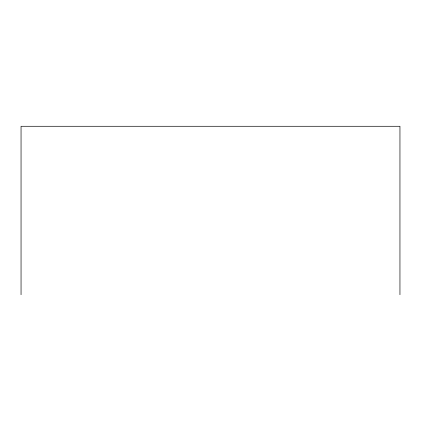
<?xml version="1.0" encoding="UTF-8"?>
<svg xmlns="http://www.w3.org/2000/svg" width="421" height="421" viewBox="0 0 421 421"><rect width="100%" height="100%" fill="white"/><g stroke="black" fill="none" stroke-linecap="round" stroke-linejoin="round"><path stroke-width="0.63" d="M399.95 294.716L399.95 126.284L21.05 126.284L21.05 294.716"/></g></svg>
